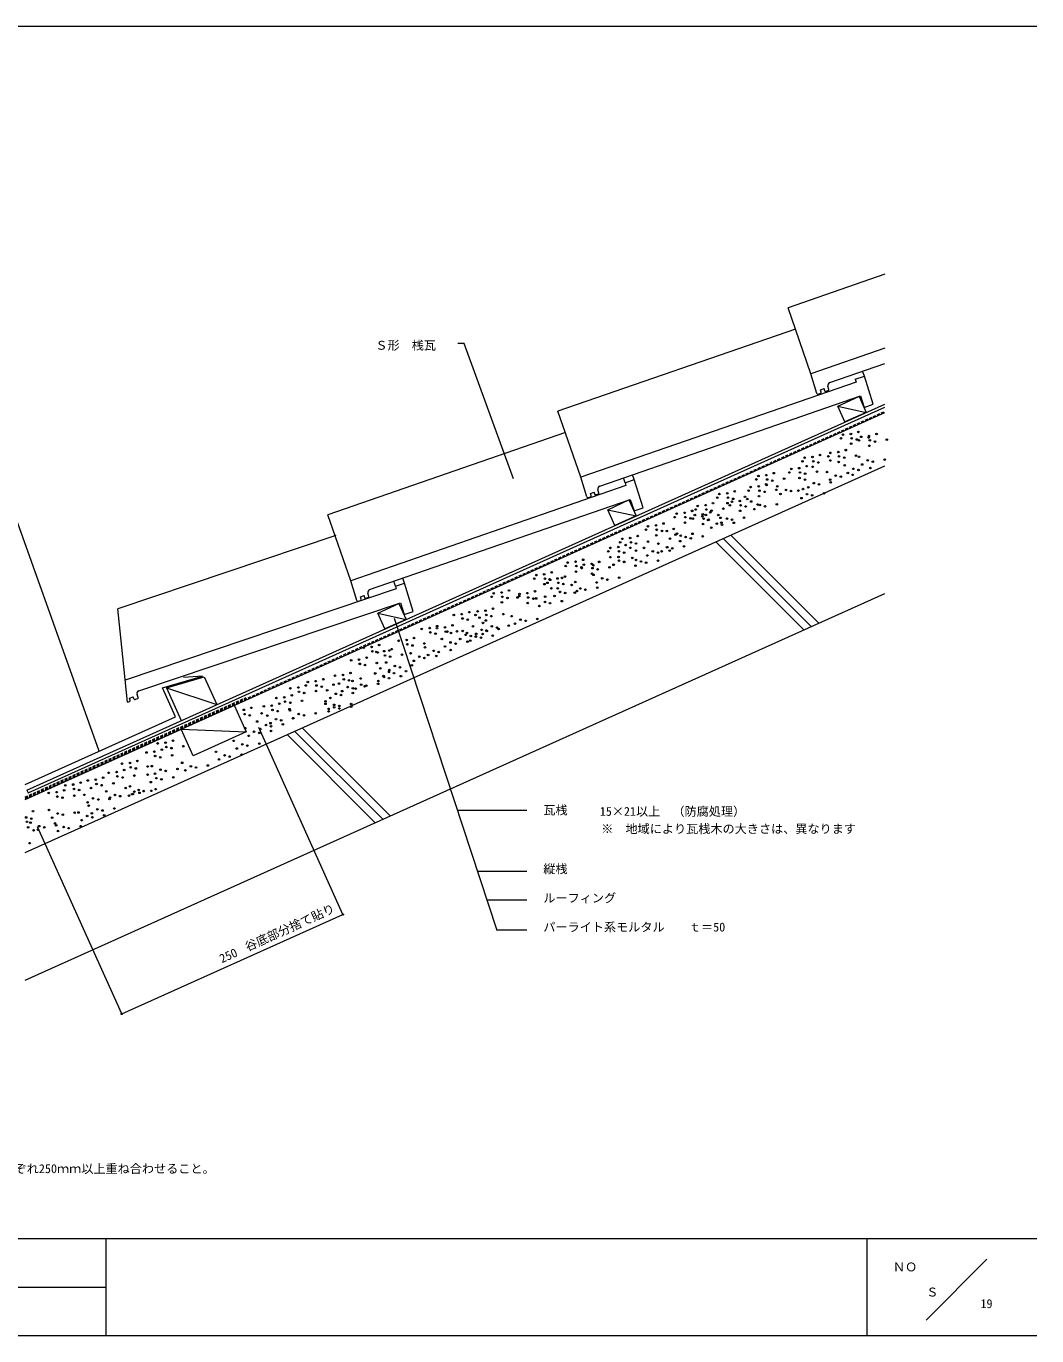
# Model space of a CAD drawing. Units: millimetres, scale not verified. Extents: x -203 to 197, y -138 to 132.
# Drawn here: x -11.6 to 196.8, y -138.4 to 131.6 of the extents above; entities that cross this region are included whole.
import ezdxf
from ezdxf.enums import TextEntityAlignment as Align

# ---------------------------------------------------------------- set-up
doc = ezdxf.new("R2010")
doc.units = ezdxf.units.MM
doc.header["$LTSCALE"] = 0.5
doc.header["$PDMODE"] = 32
doc.header["$PDSIZE"] = 0.25
doc.linetypes.add('DASHED1', pattern=[1.8, 1.2, -0.6])
for name, color, linetype, lineweight in [('0-0', 5, 'Continuous', 18), ('1-0', 7, 'Continuous', 18), ('1-1', 7, 'Continuous', 18), ('1-2', 3, 'Continuous', 18), ('1-3', 7, 'Continuous', 18)]:
    doc.layers.add(name, color=color, linetype=linetype, lineweight=lineweight)
doc.styles.add('ＭＳ ゴシック', font='')
doc.styles.get('ＭＳ ゴシック').set_extended_font_data('MS Gothic')

msp = doc.modelspace()

# ---------------------------------------------------------------- linework, layer by layer
at = {"layer": '0-0'}
for p, q in [((-203.2432, 131.6351), (196.7568, 131.6351)), ((196.7568, -118.3649), (-203.2433, -118.3649)), ((4.8649, -118.3649), (4.8649, -138.3649)), ((161.7568, -138.3649), (161.7568, -118.3649)), ((186.4865, -122.5541), (173.9189, -135.1216)), ((196.7568, -138.3649), (-203.2432, -138.3649))]:
    msp.add_line(p, q, dxfattribs=at)
at = {"layer": '1-0', "linetype": 'DASHED1'}
for p, q in [((-11.7831, -27.5125), (165.3121, 52.1803)), ((-11.7831, -27.2631), (33.8129, -6.7449))]:
    msp.add_line(p, q, dxfattribs=at)
at = {"layer": '1-0'}
for p, q in [((-11.7831, -27.7619), (165.4054, 51.973)), ((-11.4195, -25.8437), (165.4054, 53.7275)), ((-11.1733, -26.3908), (165.4054, 53.0696)), ((157.2092, 50.0392), (155.749, 53.2841)), ((155.749, 53.2841), (161.5864, 52.009)), ((108.3291, 31.9451), (112.6891, 33.953)), ((109.7892, 28.7002), (108.3291, 31.9451)), ((109.7892, 28.7002), (108.3291, 31.9451)), ((108.3291, 31.9451), (114.1665, 30.67)), ((64.5349, 16.1919), (64.229, 17.21)), ((60.892, 10.6442), (66.7466, 9.331)), ((53.7241, -51.4906), (36.3723, -12.9311)), ((8.128, -72.0088), (-9.2238, -33.4494)), ((8.128, -72.0088), (53.7241, -51.4906))]:
    msp.add_line(p, q, dxfattribs=at)
at = {"layer": '1-0', "color": 6, "linetype": 'DASHED1'}
msp.add_line((-11.7831, -27.7619), (33.8129, -7.2436), dxfattribs=at)
at = {"layer": '1-0'}
for points in [[(157.2092, 50.0392), (155.749, 53.284), (160.0805, 55.2788)], [(160.1091, 55.2919), (161.5864, 52.009), (157.2092, 50.0392)], [(160.1091, 55.2919), (161.5864, 52.009), (157.2092, 50.0392)], [(160.1091, 55.2919), (161.5864, 52.0089), (157.2092, 50.0392)], [(112.6892, 33.9529), (114.1665, 30.67), (109.7892, 28.7002)], [(112.6892, 33.9529), (114.1665, 30.67), (109.7892, 28.7002)]]:
    msp.add_lwpolyline(points, dxfattribs=at)
msp.add_lwpolyline([(62.3693, 7.3613), (60.892, 10.6442), (65.2693, 12.6139), (66.7466, 9.331)], close=True, dxfattribs=at)
for p in [(53.7241, -51.4906), (8.128, -72.0088)]:
    msp.add_point(p, dxfattribs=at)
at = {"layer": '1-1'}
for p, q in [((-11.7831, -38.7277), (165.4054, 41.0071)), ((130.5647, 25.3288), (148.715, 7.1784)), ((132.1252, 26.031), (150.2756, 7.8806)), ((133.6857, 26.7332), (151.8361, 8.5829)), ((-11.7831, -65.0458), (165.4054, 14.6891)), ((45.3353, -13.0244), (63.4856, -31.1748)), ((42.2142, -14.4289), (60.3646, -32.5793)), ((43.7748, -13.7267), (61.9252, -31.8771))]:
    msp.add_line(p, q, dxfattribs=at)
at = {"layer": '1-1', "color": 5}
msp.add_line((-72.973, -128.3649), (4.8649, -128.3649), dxfattribs=at)
at = {"layer": '1-1'}
for points in [[(3.4942, -17.8203), (-29.3511, 74.0765), (-43.3812, 74.0765)], [(9.2896, -7.7361), (8.1473, 3.5935), (7.3478, 11.5221)]]:
    msp.add_lwpolyline(points, dxfattribs=at)
for centre in [(156.3801, 46.6832), (156.8058, 47.4094), (158.4337, 47.5722), (158.5965, 46.6769), (159.6546, 46.4327), (159.9802, 47.9792), (160.1242, 46.2511), (160.5499, 46.9774), (162.0964, 46.8397), (162.1778, 47.1402), (162.3406, 46.2449), (163.3987, 46.0007), (163.7243, 47.5472), (165.8406, 46.4077), (152.0599, 43.227), (154.2137, 43.6653), (155.8416, 43.8281), (157.3881, 44.2351), (158.4963, 45.5436), (159.5043, 43.0955), (162.2404, 45.1116), (146.1494, 40.3532), (147.7773, 40.516), (148.4598, 41.931), (148.8856, 42.6573), (149.3238, 40.923), (150.5134, 42.8201), (150.576, 40.7915), (150.6762, 41.9247), (151.7344, 41.6806), (153.788, 42.939), (154.1762, 42.0875), (155.9042, 41.7995), (156.0044, 42.9328), (157.0625, 42.6886), (157.1595, 41.1076), (158.9502, 40.3751), (160.1132, 42.8451), (160.7675, 41.272), (161.9039, 42.1126), (162.4502, 40.5379), (162.962, 41.8684), (165.4038, 42.2753), (138.9554, 38.1869), (139.3812, 38.9131), (141.0091, 39.0759), (141.1719, 38.1806), (142.23, 37.9364), (142.5556, 39.4829), (144.6718, 38.3434), (145.7237, 39.6269), (147.8399, 38.4874), (147.9401, 39.6207), (148.9935, 38.154), (148.9982, 39.3765), (151.4401, 39.7834), (153.5109, 39.7177), (154.1652, 38.1446), (155.3016, 38.9852), (156.3597, 38.741), (157.8138, 39.5345), (158.8015, 39.1479), (160.0083, 40.1309), (131.3169, 35.169), (132.9448, 35.3318), (134.4913, 35.7388), (137.3714, 35.8828), (137.7972, 36.6091), (139.425, 36.7719), (139.5878, 35.8765), (140.646, 35.6323), (140.9715, 37.1788), (141.0717, 37.0474), (143.0878, 36.0393), (143.2599, 36.764), (143.9142, 35.1909), (145.0506, 36.0315), (146.1087, 35.7873), (147.6035, 35.8953), (148.5505, 36.1943), (149.3942, 35.1628), (149.6478, 36.5809), (150.7842, 37.4214), (151.8423, 37.1772), (152.8942, 35.3255), (154.2841, 37.5842), (126.8528, 32.7209), (128.4807, 32.8837), (130.0272, 33.2907), (130.8912, 34.4427), (133.0074, 33.3032), (133.1076, 34.4365), (133.4833, 32.8587), (133.909, 33.585), (134.1657, 34.1923), (135.5369, 33.7478), (135.6997, 32.8524), (136.6075, 34.5993), (136.7578, 32.6082), (137.0834, 34.1547), (137.8738, 33.6366), (139.1996, 33.0152), (139.4876, 34.7433), (139.6645, 32.9041), (140.7226, 32.6599), (143.1644, 33.0669), (148.2578, 34.3222), (150.4523, 34.9186), (122.1069, 30.4106), (122.5326, 31.1369), (124.1605, 31.2997), (124.3233, 30.4043), (125.3814, 30.1602), (125.707, 31.7066), (125.851, 30.1226), (126.2768, 30.8489), (126.427, 31.9946), (127.8232, 30.5671), (127.9046, 31.0117), (128.0674, 30.1163), (128.5433, 30.8551), (128.6434, 31.9884), (129.0128, 29.8142), (129.1256, 29.8721), (129.4511, 31.4186), (129.7016, 31.7442), (131.0978, 30.8567), (131.5674, 30.2791), (132.1434, 32.1512), (132.8884, 30.1241), (133.9465, 29.8799), (135.5995, 31.7192), (136.3884, 30.2869), (138.5281, 32.0635), (116.2027, 27.8185), (116.6284, 28.5448), (118.2563, 28.7076), (118.4191, 27.8122), (119.4772, 27.5681), (119.8028, 29.1145), (120.4993, 27.5555), (121.919, 27.975), (122.5843, 27.0343), (124.2231, 29.2711), (125.7899, 26.9858), (127.9672, 28.9831), (129.6671, 28.2411), (130.8035, 29.0817), (131.7521, 29.2836), (131.8616, 28.8375), (134.3034, 29.2445), (110.48, 24.2434), (110.8745, 25.2264), (111.3002, 25.9527), (112.0265, 24.6504), (112.9281, 26.1155), (113.0909, 25.2202), (114.149, 24.976), (114.4746, 26.5225), (116.5908, 25.3829), (118.3189, 26.679), (118.7619, 24.9494), (120.5525, 24.2168), (121.1536, 25.9824), (122.29, 26.823), (123.2385, 25.4612), (123.3481, 26.5788), (124.0525, 24.3796), (124.3749, 26.3018), (125.433, 26.0576), (127.8749, 26.4646), (103.2422, 21.6263), (108.4264, 23.3543), (108.8521, 24.0806), (108.8584, 22.1694), (110.5426, 22.2148), (110.6428, 23.3481), (111.7009, 23.1039), (112.9907, 24.0869), (113.3758, 21.9957), (114.1428, 23.5109), (114.149, 21.5997), (115.8082, 24.0806), (116.4625, 22.5075), (117.5989, 23.3481), (118.657, 23.1039), (119.4161, 23.3763), (121.0988, 23.5109), (121.6106, 23.9726), (96.762, 19.0342), (99.6421, 20.3302), (100.0678, 21.0565), (101.6957, 21.2193), (101.7583, 19.1907), (101.8585, 20.324), (102.9166, 20.0798), (102.9542, 19.8982), (103.38, 20.6245), (105.0078, 20.7873), (105.0704, 18.7587), (105.1706, 19.892), (105.3584, 20.4868), (106.2288, 19.6478), (106.5543, 21.1943), (108.6706, 20.0547), (109.5127, 20.5963), (110.6491, 21.4369), (111.7072, 21.1927), (114.03, 20.4226), (115.1664, 21.2631), (116.2245, 21.019), (118.6664, 21.4259), (93.1619, 17.7382), (93.5876, 18.4644), (95.2155, 18.6272), (95.2781, 16.5986), (95.3783, 17.7319), (95.898, 16.8741), (96.3237, 17.6004), (96.4364, 17.4877), (97.9516, 17.7632), (98.1144, 16.8679), (98.8782, 17.8947), (99.1725, 16.6237), (99.4981, 18.1702), (100.8661, 16.4358), (101.6143, 17.0306), (105.3835, 18.5208), (106.0378, 16.9477), (107.1742, 17.7882), (108.2323, 17.5441), (110.6741, 17.951), (84.3775, 13.994), (84.8033, 14.7203), (86.4312, 14.8831), (86.594, 13.9878), (87.6521, 13.7436), (87.9777, 15.2901), (89.7057, 13.85), (90.0939, 14.1505), (90.1315, 14.5763), (91.7594, 14.7391), (91.9222, 13.8438), (92.9803, 13.5996), (93.3059, 15.1461), (93.5688, 13.6559), (95.4221, 14.0065), (96.6962, 15.7409), (97.3505, 14.1678), (98.0142, 15.7346), (98.4869, 15.0083), (99.545, 14.7641), (101.5204, 14.8627), (101.9869, 15.1711), (102.6568, 15.7033), (103.7149, 15.4591), (106.1567, 15.8661), (79.7694, 10.8259), (81.4912, 10.9762), (83.1191, 11.139), (84.6656, 11.5459), (86.4938, 12.8545), (91.822, 12.7105), (94.2231, 12.0828), (95.3595, 12.9234), (96.4176, 12.6792), (98.8594, 13.0862), (73.1451, 7.9458), (76.3133, 8.0898), (76.595, 10.2561), (78.2229, 10.4189), (78.3857, 9.5236), (79.4438, 9.2794), (81.0654, 10.2499), (81.8856, 9.6864), (82.6229, 8.6173), (83.1817, 9.1104), (83.2819, 10.2436), (84.34, 9.9994), (86.7818, 10.4064), (87.9135, 8.0476), (88.5302, 10.0073), (89.1845, 8.4342), (90.3209, 9.2747), (91.379, 9.0305), (93.8208, 9.4375), (68.393, 5.4977), (69.9708, 7.376), (71.5987, 7.5388), (71.7615, 6.6435), (72.8196, 6.3993), (73.1389, 7.5201), (74.1094, 5.3162), (74.7668, 7.6828), (74.9296, 6.7875), (75.2614, 6.8063), (75.9877, 6.5433), (77.2368, 6.8799), (77.8911, 5.3068), (78.4295, 6.9503), (79.0275, 6.1473), (79.3217, 6.5324), (80.0856, 5.9031), (80.538, 7.9223), (81.1124, 5.7998), (81.1922, 6.3492), (82.1705, 5.5556), (82.3286, 7.1898), (82.5274, 6.3101), (83.2772, 7.0442), (83.3867, 6.9456), (84.4136, 7.8848), (84.6123, 5.9626), (85.4717, 7.6406), (85.8286, 7.3526), (58.0184, 3.4879), (59.6463, 3.6507), (59.8091, 2.7554), (60.6105, 2.6239), (61.1928, 4.0577), (62.2383, 2.7867), (63.309, 2.9182), (63.7848, 3.1936), (65.2186, 4.928), (66.8465, 5.0907), (67.0093, 4.1954), (68.0674, 3.9512), (70.5092, 4.3582), (70.6345, 3.5787), (72.4251, 2.8461), (73.4832, 2.602), (74.7636, 3.7431), (75.9, 4.5836), (75.9251, 3.0089), (76.9581, 4.3394), (79.4, 4.7464), (79.976, 4.9593), (55.4263, 0.8958), (57.0542, 1.0586), (57.2169, 0.1633), (58.275, -0.0809), (58.6006, 1.4656), (60.7169, 0.3261), (60.8672, 2.5112), (62.4011, 1.8913), (62.6422, 0.4513), (63.4593, 1.6472), (65.9011, 2.0541), (67.6808, 2.3625), (67.9328, -0.1185), (68.3351, 0.7894), (69.4715, 1.6299), (70.5296, 1.3857), (71.2887, 2.0056), (72.9714, 1.7927), (52.1142, -2.2723), (53.742, -2.1095), (55.2885, -1.7025), (57.4048, -2.842), (60.3835, -1.8074), (61.426, -0.7649), (62.0803, -2.338), (62.1742, -2.5399), (63.2166, -1.4975), (63.2323, -2.7841), (63.2965, -1.1218), (64.2747, -1.7417), (64.4329, -0.2813), (65.491, -0.5254), (65.6741, -2.3772), (66.7166, -1.3347), (42.8979, -4.8644), (44.5257, -4.7016), (46.0722, -4.2946), (46.498, -3.5683), (48.1259, -3.4055), (48.1885, -5.4341), (48.2886, -4.3009), (49.3468, -4.5451), (49.6724, -2.9986), (50.48, -5.2823), (51.7886, -4.1381), (52.9125, -3.8923), (53.5667, -5.4654), (53.9048, -3.0048), (54.7031, -4.6249), (54.963, -3.249), (55.6924, -3.3711), (55.7612, -4.8691), (56.3466, -4.9442), (57.483, -4.1037), (58.2031, -4.4621), (58.5411, -4.3478), (60.983, -3.9409), (61.0378, -3.3805), (40.0177, -6.8805), (40.6, -8.0388), (41.6456, -6.7177), (41.8084, -7.613), (42.8665, -7.8572), (43.1921, -6.3107), (44.6885, -5.5969), (45.3084, -7.4502), (45.7466, -5.8411), (50.1325, -7.541), (50.1325, -8.0622), (51.1343, -6.8554), (52.2707, -6.0148), (53.3288, -6.259), (55.4232, -8.1107), (55.7706, -5.8521), (33.2933, -9.3097), (33.4561, -10.2051), (34.5142, -10.4493), (34.8398, -8.9028), (36.9561, -10.0423), (37.4257, -8.6085), (38.1441, -10.4947), (39.0536, -8.4457), (39.2163, -9.3411), (40.2744, -9.5852), (42.7163, -9.1783), (42.8352, -9.4522), (44.6259, -10.1847), (45.684, -10.4289), (48.1259, -10.0219), (50.7868, -9.1141), (50.7868, -9.6353), (51.9232, -8.2735), (51.9232, -8.7948), (52.9813, -8.5177), (52.9813, -9.039), (55.4232, -8.632), (33.6268, -13.1008), (36.0592, -11.7109), (36.7135, -13.284), (37.8499, -12.4434), (38.7984, -12.0678), (38.908, -12.6876), (39.9348, -11.2272), (40.9929, -11.4714), (41.3498, -12.2806), (43.4347, -11.0644), (43.4895, -11.0253), (15.5369, -16.2408), (17.1648, -16.078), (18.7113, -15.671), (31.1943, -15.707), (34.281, -14.6739), (35.4174, -13.8334), (36.4755, -14.0776), (36.4849, -16.2768), (38.9174, -13.6706), (13.2328, -18.1128), (14.8607, -17.95), (15.0235, -18.8454), (16.4072, -17.5431), (17.3276, -16.9733), (18.3857, -17.2175), (18.5234, -18.6826), (20.8275, -16.8105), (27.5457, -17.9657), (29.3363, -18.6982), (30.3944, -18.9424), (31.8486, -17.2801), (32.8363, -18.5354), (32.985, -16.4396), (34.0431, -16.6837), (8.1926, -20.4169), (8.6309, -21.7192), (9.8205, -20.2541), (9.9833, -21.1495), (11.0414, -21.3937), (11.367, -19.8472), (13.4832, -20.9867), (14.341, -20.9194), (16.0816, -19.0896), (16.1317, -21.6519), (19.6316, -21.4891), (20.5959, -20.2244), (22.3865, -20.9569), (23.4446, -21.2011), (25.8865, -20.7941), (28.1999, -19.5388), (-0.3256, -24.3066), (1.1364, -23.873), (2.7643, -23.7102), (4.3107, -23.3033), (5.4565, -22.289), (6.427, -24.4428), (7.0844, -22.1262), (7.2472, -23.0215), (8.3053, -23.2657), (10.7472, -22.8587), (13.4723, -22.6568), (14.1266, -24.2299), (14.9953, -22.4925), (15.263, -23.3894), (16.3211, -23.6336), (17.1898, -21.8961), (18.7629, -23.2266), (21.2501, -21.7975), (-6.9185, -26.4542), (-5.2906, -26.2914), (-3.7441, -25.8844), (-3.4999, -24.8764), (-1.8721, -24.7136), (-1.7093, -25.6089), (-1.6279, -27.0239), (-0.6512, -25.8531), (0.4414, -26.8267), (1.7907, -25.4461), (2.9271, -24.6056), (3.9852, -24.8498), (4.9588, -26.1317), (6.7495, -26.8643), (7.8076, -27.1085), (8.9549, -25.4367), (9.6092, -27.0098), (9.8237, -25.0893), (10.2494, -26.7015), (10.4779, -26.6624), (10.7456, -26.1693), (11.6143, -25.8218), (11.8037, -26.4135), (12.6724, -26.066), (14.2455, -26.0065), (15.1143, -25.659), (-5.1278, -27.1867), (-4.0697, -27.4309), (1.0957, -28.3998), (1.3101, -29.0854), (2.2321, -27.5592), (3.1008, -29.8179), (3.2902, -27.8034), (5.6131, -27.7048), (5.732, -27.3965), (6.6008, -29.6551), (-11.5595, -31.4959), (-11.3967, -32.3913), (-10.6783, -32.5603), (-10.5014, -31.7401), (-10.1758, -30.1936), (-6.8559, -29.9541), (-6.2016, -31.5272), (-5.0652, -30.6867), (-4.0071, -30.9308), (-1.5653, -30.5239), (-0.7748, -30.4753), (-0.1205, -32.0484), (1.0159, -31.2079), (1.9644, -30.6585), (2.074, -31.4521), (4.1589, -30.0621), (4.5158, -31.0451), (-11.1526, -33.5308), (-10.024, -34.1334), (-9.1177, -34.0191), (-8.8876, -33.2928), (-7.8295, -33.537), (-5.6397, -32.734), (-5.3877, -33.13), (-4.9854, -34.3071), (-3.849, -33.4666), (-2.7909, -33.7108), (-0.3491, -33.3038), (-10.8551, -36.7991)]:
    msp.add_circle(centre, 0.1628, dxfattribs=at)
at = {"layer": '1-2', "color": 7}
for p, q in [((165.4054, 80.4923), (145.472, 73.5956)), ((150.1804, 59.9871), (145.472, 73.5956)), ((146.9961, 69.1908), (98.0521, 52.2566)), ((161.206, 59.5046), (160.859, 60.5073)), ((102.7605, 38.6481), (98.0521, 52.2566)), ((99.5761, 47.8518), (50.6322, 30.9177)), ((111.895, 37.5113), (111.5807, 38.5253)), ((113.786, 38.1656), (113.4391, 39.1683)), ((55.3406, 17.3092), (50.6322, 30.9177)), ((52.2663, 26.6259), (7.3478, 11.5221)), ((66.4316, 16.8297), (66.0875, 17.853)), ((17.3697, -4.7451), (25.1374, -2.5119)), ((25.1374, -2.5119), (27.7125, -8.2343)), ((17.3697, -4.7451), (20.4171, -11.5172)), ((17.3697, -4.7451), (27.7125, -8.2343)), ((-11.4195, -25.8437), (-11.1733, -26.3908))]:
    msp.add_line(p, q, dxfattribs=at)
at = {"layer": '1-2'}
for p, q in [((165.4054, 65.2548), (150.1804, 59.9871)), ((151.4441, 55.9099), (150.1804, 59.9871)), ((154.0763, 58.1605), (165.4054, 62.0803)), ((159.3149, 58.8503), (161.206, 59.5046)), ((163.0127, 53.675), (161.206, 59.5046)), ((159.4926, 58.2769), (102.7605, 38.6481)), ((152.1576, 56.6479), (152.914, 56.9097)), ((153.0515, 56.466), (152.914, 56.9097)), ((153.9063, 56.748), (153.6993, 57.4159)), ((159.3149, 58.8503), (159.4926, 58.2769)), ((106.6563, 36.8216), (160.3812, 55.4098)), ((151.7005, 55.7801), (152.1733, 55.9436)), ((152.2989, 56.1918), (152.1576, 56.6479)), ((153.7807, 56.4998), (153.3079, 56.3362)), ((160.3812, 55.4098), (161.2012, 53.0397)), ((161.1986, 53.0473), (163.0127, 53.675)), ((104.0241, 34.5709), (102.7605, 38.6481)), ((111.895, 37.5113), (113.7861, 38.1656)), ((115.5928, 32.336), (113.786, 38.1656)), ((112.0727, 36.9379), (55.3406, 17.3092)), ((104.7376, 35.309), (105.494, 35.5707)), ((104.879, 34.8529), (104.7376, 35.309)), ((105.6315, 35.1271), (105.494, 35.5707)), ((106.3607, 35.1608), (105.888, 34.9972)), ((106.4864, 35.409), (106.2794, 36.0769)), ((111.895, 37.5113), (112.0727, 36.9379)), ((59.2364, 15.4826), (112.9613, 34.0709)), ((104.2806, 34.4411), (104.7534, 34.6047)), ((112.9613, 34.0709), (113.7813, 31.7007)), ((113.7786, 31.7084), (115.5928, 32.336)), ((56.6042, 13.2319), (55.3406, 17.3092)), ((64.5349, 16.1919), (66.4316, 16.8297)), ((68.1874, 10.9846), (66.4316, 16.8297)), ((64.7075, 15.617), (8.8294, -3.1719)), ((57.3177, 13.97), (58.0741, 14.2317)), ((57.4591, 13.5139), (57.3177, 13.97)), ((58.2116, 13.7881), (58.0741, 14.2317)), ((58.9408, 13.8219), (58.4681, 13.6583)), ((59.0665, 14.0701), (58.8595, 14.738)), ((64.5349, 16.1919), (64.7075, 15.617)), ((11.686, -5.3764), (65.5711, 12.7423)), ((56.8607, 13.1021), (57.3334, 13.2657)), ((65.5711, 12.7423), (66.3704, 10.3651)), ((66.3678, 10.3727), (68.1874, 10.9846)), ((9.2896, -7.7361), (9.7638, -7.5766)), ((9.7542, -6.8722), (10.5129, -6.6171)), ((9.8916, -7.3295), (9.7542, -6.8722)), ((10.6465, -7.0619), (10.5129, -6.6171)), ((11.376, -7.0345), (10.9018, -7.194)), ((11.5038, -6.7874), (11.3027, -6.1178)), ((-11.7831, -24.7059), (19.2222, -10.7535))]:
    msp.add_line(p, q, dxfattribs=at)
msp.add_lwpolyline([(19.2222, -10.7535), (16.5193, -4.7471), (24.756, -2.3582), (20.8895, -2.6635)], dxfattribs=at)
for centre, radius, start, end in [((154.2724, 57.5935), 0.6, 109.08588, 197.21983), ((153.7153, 56.6888), 0.2, 289.0885, 17.21996), ((151.6351, 55.9691), 0.2, 197.21655, 289.08514), ((152.1079, 56.1326), 0.2, 289.08401, 17.21758), ((153.2426, 56.5252), 0.2, 197.21756, 289.0885), ((105.8226, 35.1862), 0.2, 197.21756, 289.0885), ((106.8525, 36.2545), 0.6, 109.08588, 197.21983), ((106.2953, 35.3498), 0.2, 289.0885, 17.21996), ((104.2152, 34.6301), 0.2, 197.21655, 289.08514), ((104.6879, 34.7937), 0.2, 289.08401, 17.21758), ((57.268, 13.4547), 0.2, 289.08401, 17.21758), ((58.4027, 13.8473), 0.2, 197.21756, 289.0885), ((59.4326, 14.9156), 0.6, 109.08588, 197.21983), ((58.8754, 14.0109), 0.2, 289.0885, 17.21996), ((56.7953, 13.2912), 0.2, 197.21655, 289.08514), ((11.8773, -5.9451), 0.6, 108.58588, 196.71983), ((9.7001, -7.3871), 0.2, 288.58401, 16.71758), ((10.8381, -7.0044), 0.2, 196.71756, 288.5885), ((11.3123, -6.845), 0.2, 288.5885, 16.71996)]:
    msp.add_arc(centre, radius, start, end, dxfattribs=at)
at = {"layer": '1-3'}
for p, q in [((64.2857, 9.5979), (85.4686, -54.7266)), ((31.3088, -8.3705), (33.771, -13.842)), ((20.3658, -13.2949), (33.771, -13.842)), ((33.771, -13.842), (22.828, -18.7664)), ((91.6216, -30.089), (77.3551, -30.089)), ((91.6216, -42.6134), (81.4796, -42.6134)), ((91.6216, -48.5557), (83.4364, -48.5557)), ((91.6216, -54.7266), (85.4686, -54.7266))]:
    msp.add_line(p, q, dxfattribs=at)
for points in [[(88.8668, 38.334), (78.7204, 66.2109), (77.4465, 66.2109)], [(22.828, -18.7664), (20.3658, -13.2949), (31.3088, -8.3705)]]:
    msp.add_lwpolyline(points, dxfattribs=at)

# ---------------------------------------------------------------- texts
at = {"layer": '0-0', "color": 7, "style": 'ＭＳ ゴシック'}
for s, p in [('ＮＯ', (167.1021, -125.6345)), ('Ｓ', (173.9788, -130.8109))]:
    msp.add_text(s, height=1.833, dxfattribs=at).set_placement(p, align=Align.BOTTOM_LEFT)
at = {"layer": '1-0', "style": 'ＭＳ ゴシック'}
for s, p in [('谷底部分捨て貼り', (34.2478, -59.6212)), ('250', (29.011, -62.0632))]:
    msp.add_text(s, height=1.833, rotation=24.228, dxfattribs=at).set_placement(p, align=Align.BOTTOM_LEFT)
at = {"layer": '1-1', "style": 'ＭＳ ゴシック'}
for s, p in [('15×21以上\u3000（防腐処理）', (106.6678, -31.7121)), ('※\u3000地域により瓦桟木の大きさは、異なります', (106.9757, -35.3017)), ('ルーフィング', (95.0381, -49.5649)), ('パーライト系モルタル\u3000\u3000ｔ＝50', (95.0381, -55.5649)), ('谷部分のルーフィングは、両方向へそれぞれ250ｍｍ以上重ね合わせること。', (-58.9524, -105.3729))]:
    msp.add_text(s, height=1.833, dxfattribs=at).set_placement(p, align=Align.BOTTOM_LEFT)
at = {"layer": '1-3', "style": 'ＭＳ ゴシック'}
for s, p in [('Ｓ形\u3000桟瓦', (60.4164, 64.3801)), ('瓦桟', (95.0381, -31.44)), ('縦桟', (95.0381, -43.5649)), ('19', (185.1372, -133.2057))]:
    msp.add_text(s, height=1.833, dxfattribs=at).set_placement(p, align=Align.BOTTOM_LEFT)

doc.saveas('drawing.dxf')
